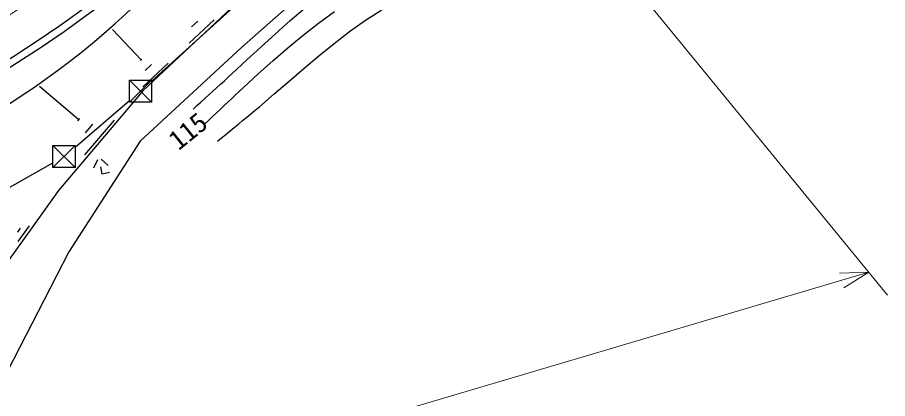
# Model space of a CAD drawing. Units: millimetres, scale not verified. Extents: x 40000 to 680000, y 20000 to 380000.
# Drawn here: x 440238 to 499201, y 262949 to 288800 of the extents above; entities that cross this region are included whole.
import ezdxf
from ezdxf.enums import TextEntityAlignment as Align

# ---------------------------------------------------------------- set-up
doc = ezdxf.new("R2010")
doc.units = ezdxf.units.MM
doc.header["$LTSCALE"] = 1000
doc.linetypes.add('CHAIN', pattern=[18.5, 12, -1.5, 3.5, -1.5])
for name, color, linetype, lineweight in [('M-BGD', 7, 'Continuous', 25), ('M-BMK', 2, 'CHAIN', 13), ('M-BMK-ROW', 30, 'Continuous', 25), ('M-STR-HTXT', 7, 'Continuous', 13)]:
    doc.layers.add(name, color=color, linetype=linetype, lineweight=lineweight)
doc.styles.add('ＭＳ ゴシック', font='')
doc.styles.get('ＭＳ ゴシック').set_extended_font_data('MS Gothic')

msp = doc.modelspace()

# ---------------------------------------------------------------- linework, layer by layer
at = {"layer": 'M-BGD'}
for p, q in [((453301, 288087), (459813, 294242)), ((455432, 286751), (460861, 291585)), ((458728, 288581), (459731, 289456)), ((460644, 288413), (461719, 289207)), ((463822, 288605), (464921, 289318)), ((451885, 287048), (453573, 288638)), ((452041, 288151), (452463, 288548)), ((457735, 287694), (458728, 288581)), ((459590, 287586), (460644, 288413)), ((462750, 287840), (463822, 288605)), ((448627, 285917), (446683, 287981)), ((453301, 288087), (448770, 283838)), ((461701, 287036), (462750, 287840)), ((456750, 286797), (457735, 287694)), ((458557, 286731), (459590, 287586)), ((455432, 286751), (448548, 280400)), ((455770, 285896), (456750, 286797)), ((457542, 285855), (458557, 286731)), ((460671, 286200), (461701, 287036)), ((459654, 285343), (460671, 286200)), ((448573, 285867), (448680, 285967)), ((448739, 284084), (450450, 285696)), ((448897, 285202), (449325, 285605)), ((454790, 284995), (455770, 285896)), ((456543, 284962), (457542, 285855)), ((454526, 284752), (454790, 284995)), ((455558, 284057), (456543, 284962)), ((458645, 284476), (459654, 285343)), ((453730, 284024), (453995, 284266)), ((453995, 284266), (454261, 284509)), ((454261, 284509), (454526, 284752)), ((457639, 283607), (458645, 284476)), ((444396, 281859), (441738, 284116)), ((448770, 283838), (443021, 277067)), ((453199, 283539), (453465, 283781)), ((453465, 283781), (453730, 284024)), ((455025, 283558), (455291, 283808)), ((455291, 283808), (455558, 284057)), ((452403, 282814), (452668, 283055)), ((452668, 283055), (452934, 283297)), ((452934, 283297), (453199, 283539)), ((454230, 282808), (454494, 283059)), ((454494, 283059), (454759, 283309)), ((454759, 283309), (455025, 283558)), ((456631, 282746), (457639, 283607)), ((452137, 282572), (452403, 282814)), ((453703, 282307), (453966, 282558)), ((453966, 282558), (454230, 282808)), ((456065, 282271), (456348, 282508)), ((456348, 282508), (456631, 282746)), ((444334, 281786), (444459, 281933)), ((453176, 281805), (453439, 282056)), ((453439, 282056), (453703, 282307)), ((455497, 281801), (455781, 282036)), ((455781, 282036), (456065, 282271)), ((444809, 279482), (446809, 281837)), ((444853, 280965), (445353, 281554)), ((452913, 281554), (453176, 281805)), ((454643, 281102), (454928, 281334)), ((454928, 281334), (455212, 281567)), ((455212, 281567), (455497, 281801)), ((454072, 280638), (454358, 280870)), ((454358, 280870), (454643, 281102)), ((448548, 280400), (443718, 272894)), ((453787, 280407), (454072, 280638)), ((445673, 279139), (445398, 278577)), ((445918, 279186), (446381, 278765)), ((445983, 278180), (445889, 278671)), ((446474, 278274), (445983, 278180)), ((443021, 277067), (437946, 269983)), ((440262, 274236), (440453, 274503)), ((440295, 273606), (441061, 274674)), ((443718, 272894), (439536, 264762))]:
    msp.add_line(p, q, dxfattribs=at)
for points in [[(439646, 282924), (440489, 283470), (441322, 284032), (442145, 284609), (442957, 285200), (443759, 285806), (444549, 286426), (445328, 287061), (446095, 287710), (446850, 288372), (447594, 289048), (448325, 289737), (449043, 290440), (449748, 291155)], [(428532, 279919), (430223, 280713), (431898, 281541), (433557, 282402), (435197, 283297), (436819, 284225), (438422, 285185), (440005, 286178), (441568, 287203), (443110, 288258), (444630, 289345), (446128, 290462)], [(428739, 279464), (430440, 280262), (432124, 281095), (433792, 281961), (435441, 282861), (437072, 283794), (438683, 284759), (440275, 285757), (441846, 286787), (443396, 287849), (444925, 288941), (446431, 290064)]]:
    msp.add_lwpolyline(points, dxfattribs=at)
at = {"layer": 'M-BMK'}
msp.add_arc((390080, 364047), 89999, 275.37414, 309.30334, dxfattribs=at)
at = {"layer": 'M-BMK-ROW'}
for p, q in [((449322, 284481), (455868, 290393)), ((447822, 283053), (447822, 284553)), ((447822, 284553), (449322, 284553)), ((449322, 284553), (447822, 283053)), ((449322, 283053), (447822, 284553)), ((449322, 284553), (449322, 283053)), ((444146, 280010), (447822, 283160)), ((449322, 283053), (447822, 283053)), ((442646, 278618), (442646, 280118)), ((442646, 280118), (444146, 280118)), ((444146, 280118), (442646, 278618)), ((444146, 278618), (442646, 280118)), ((444146, 280118), (444146, 278618)), ((436806, 275635), (442646, 278943)), ((444146, 278618), (442646, 278618))]:
    msp.add_line(p, q, dxfattribs=at)
at = {"layer": 'M-STR-HTXT'}
for p, q in [((468788, 307122), (499201, 269969)), ((280552, 207180), (497934, 271516)), ((497934, 271516), (495935, 271464)), ((496229, 270472), (497934, 271516))]:
    msp.add_line(p, q, dxfattribs=at)

# ---------------------------------------------------------------- texts
at = {"layer": 'M-BGD', "style": 'ＭＳ ゴシック'}
msp.add_text('115', height=1320, rotation=38.965, dxfattribs=at).set_placement((451409, 279427), align=Align.BOTTOM_LEFT)

doc.saveas('drawing.dxf')
